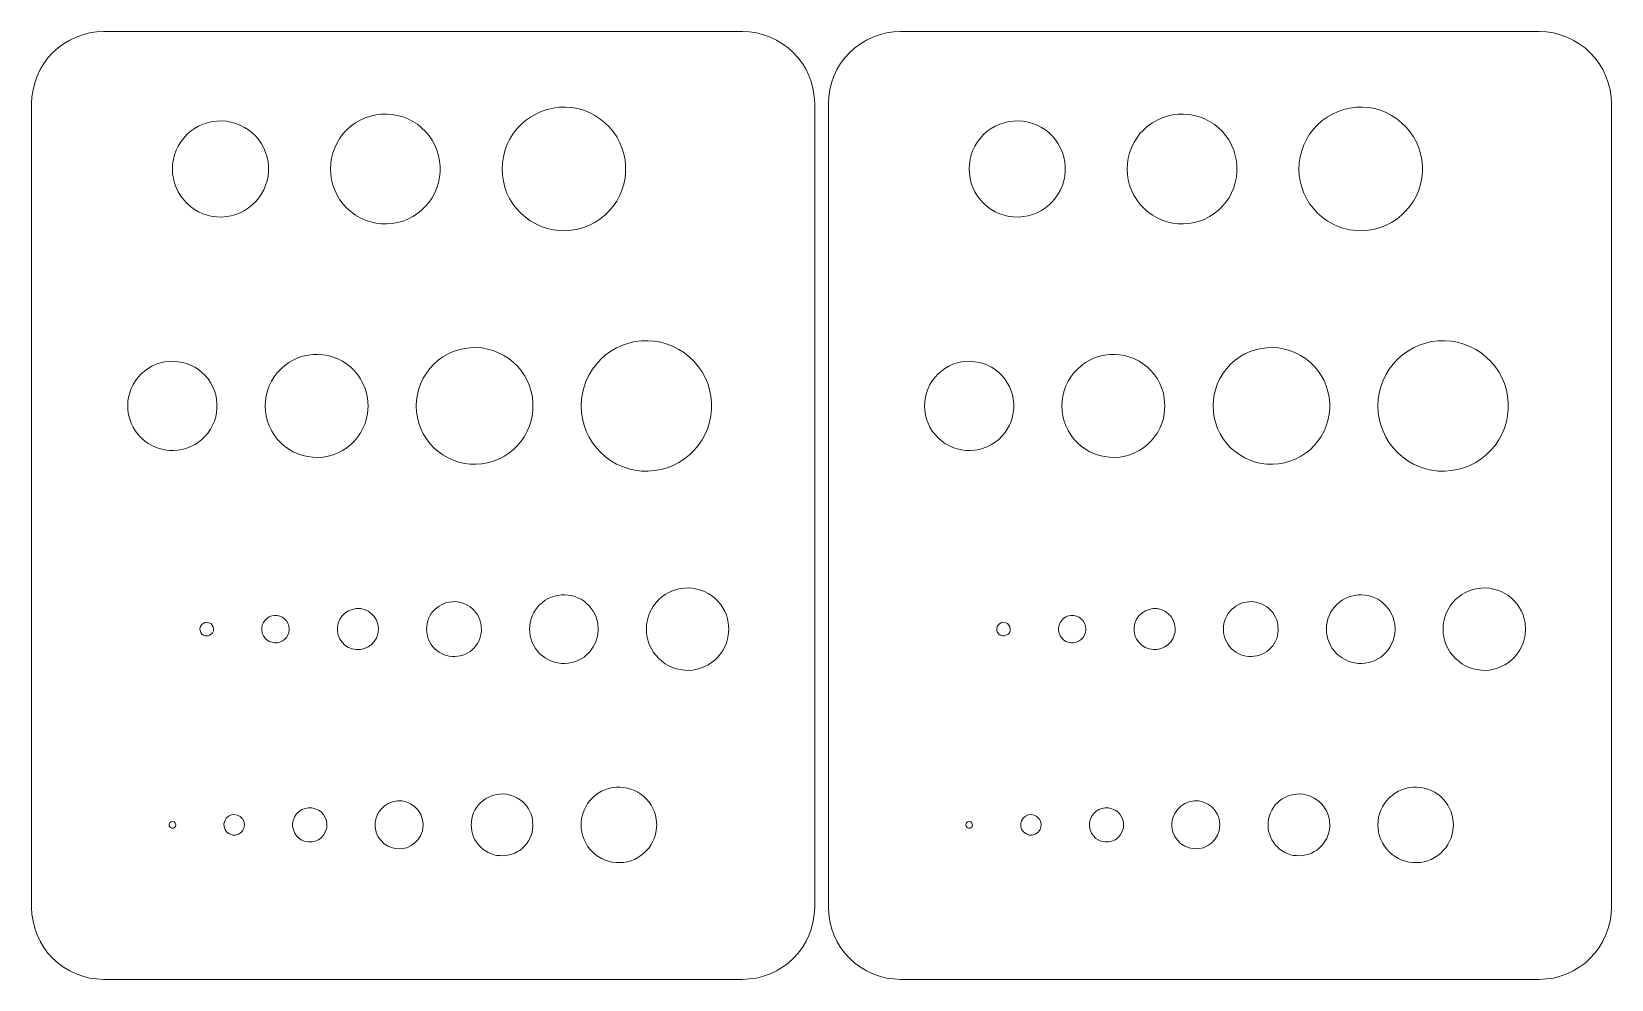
# Model space of a CAD drawing. Extents: x 1 to 348, y 1 to 70.
# Drawn here: x 58.7 to 173.7, y 0.7 to 69.7 of the extents above; entities that cross this region are included whole.
import ezdxf

# ---------------------------------------------------------------- set-up
doc = ezdxf.new("R2010")
doc.units = 0
doc.layers.get('0').update_dxf_attribs({"lineweight": 0, "true_color": 0xffffff})

msp = doc.modelspace()

# ---------------------------------------------------------------- linework, layer by layer
for points in [[(63.99, 69.71), (110.5, 69.71), (111.01, 69.69), (111.52, 69.61), (112.02, 69.48), (112.51, 69.31), (112.97, 69.09), (113.41, 68.83), (113.83, 68.52), (114.21, 68.17), (114.55, 67.79), (114.86, 67.38), (115.13, 66.94), (115.35, 66.47), (115.52, 65.98), (115.65, 65.48), (115.72, 64.97), (115.75, 64.47), (115.75, 5.95), (115.72, 5.45), (115.65, 4.94), (115.52, 4.44), (115.35, 3.95), (115.13, 3.49), (114.86, 3.04), (114.55, 2.63), (114.21, 2.25), (113.83, 1.9), (113.41, 1.59), (112.97, 1.33), (112.51, 1.11), (112.02, 0.94), (111.52, 0.81), (111.01, 0.74), (110.5, 0.71), (63.99, 0.71), (63.48, 0.74), (62.97, 0.81), (62.47, 0.94), (61.99, 1.11), (61.52, 1.33), (61.08, 1.59), (60.67, 1.9), (60.28, 2.25), (59.94, 2.63), (59.63, 3.04), (59.37, 3.49), (59.15, 3.95), (58.97, 4.44), (58.85, 4.94), (58.77, 5.45), (58.75, 5.95), (58.75, 64.47), (58.77, 64.97), (58.85, 65.48), (58.97, 65.98), (59.15, 66.47), (59.37, 66.94), (59.63, 67.38), (59.94, 67.79), (60.28, 68.17), (60.67, 68.52), (61.08, 68.83), (61.52, 69.09), (61.99, 69.31), (62.47, 69.48), (62.97, 69.61), (63.48, 69.69), (63.99, 69.71)], [(116.75, 5.95), (116.75, 64.47), (116.77, 64.97), (116.85, 65.48), (116.97, 65.98), (117.15, 66.47), (117.37, 66.94), (117.63, 67.38), (117.94, 67.79), (118.28, 68.17), (118.67, 68.52), (119.08, 68.83), (119.52, 69.09), (119.99, 69.31), (120.47, 69.48), (120.97, 69.61), (121.48, 69.69), (121.99, 69.71), (168.5, 69.71), (169.01, 69.69), (169.52, 69.61), (170.02, 69.48), (170.51, 69.31), (170.97, 69.09), (171.41, 68.83), (171.83, 68.52), (172.21, 68.17), (172.55, 67.79), (172.86, 67.38), (173.13, 66.94), (173.35, 66.47), (173.52, 65.98), (173.65, 65.48), (173.72, 64.97), (173.75, 64.47), (173.75, 5.95), (173.72, 5.45), (173.65, 4.94), (173.52, 4.44), (173.35, 3.95), (173.13, 3.49), (172.86, 3.04), (172.55, 2.63), (172.21, 2.25), (171.83, 1.9), (171.41, 1.59), (170.97, 1.33), (170.51, 1.11), (170.02, 0.94), (169.52, 0.81), (169.01, 0.74), (168.5, 0.71), (121.99, 0.71), (121.48, 0.74), (120.97, 0.81), (120.47, 0.94), (119.99, 1.11), (119.52, 1.33), (119.08, 1.59), (118.67, 1.9), (118.28, 2.25), (117.94, 2.63), (117.63, 3.04), (117.37, 3.49), (117.15, 3.95), (116.97, 4.44), (116.85, 4.94), (116.77, 5.45), (116.75, 5.95)], [(80.58, 60.5), (80.67, 60.89), (80.81, 61.26), (80.98, 61.62), (81.19, 61.96), (81.43, 62.28), (81.7, 62.57), (82, 62.84), (82.33, 63.07), (82.67, 63.27), (83.04, 63.43), (83.41, 63.56), (83.8, 63.65), (84.2, 63.7), (84.6, 63.71), (84.99, 63.68), (85.39, 63.61), (85.77, 63.5), (86.14, 63.36), (86.5, 63.17), (86.83, 62.96), (87.14, 62.71), (87.43, 62.43), (87.68, 62.13), (87.91, 61.8), (88.1, 61.45), (88.25, 61.08), (88.37, 60.7), (88.45, 60.31), (88.49, 59.91), (88.49, 59.51), (88.45, 59.11), (88.37, 58.72), (88.25, 58.34), (88.1, 57.97), (87.91, 57.62), (87.68, 57.3), (87.43, 56.99), (87.14, 56.71), (86.83, 56.46), (86.5, 56.25), (86.14, 56.06), (85.77, 55.92), (85.39, 55.81), (84.99, 55.74), (84.6, 55.71), (84.2, 55.72), (83.8, 55.77), (83.41, 55.86), (83.04, 55.99), (82.67, 56.15), (82.33, 56.35), (82, 56.58), (81.7, 56.85), (81.43, 57.14), (81.19, 57.46), (80.98, 57.8), (80.81, 58.16), (80.67, 58.53), (80.58, 58.92), (80.52, 59.31), (80.5, 59.71), (80.52, 60.11), (80.58, 60.5)], [(93, 59.71), (93.02, 60.16), (93.09, 60.6), (93.2, 61.04), (93.35, 61.46), (93.54, 61.86), (93.78, 62.25), (94.05, 62.6), (94.35, 62.93), (94.69, 63.23), (95.06, 63.49), (95.44, 63.71), (95.85, 63.9), (96.28, 64.04), (96.71, 64.14), (97.16, 64.2), (97.61, 64.21), (98.06, 64.18), (98.5, 64.1), (98.93, 63.98), (99.35, 63.81), (99.75, 63.61), (100.12, 63.36), (100.47, 63.08), (100.79, 62.77), (101.08, 62.43), (101.34, 62.06), (101.55, 61.66), (101.72, 61.25), (101.86, 60.82), (101.95, 60.38), (101.99, 59.93), (101.99, 59.49), (101.95, 59.04), (101.86, 58.6), (101.72, 58.17), (101.55, 57.76), (101.34, 57.36), (101.08, 56.99), (100.79, 56.65), (100.47, 56.34), (100.12, 56.06), (99.75, 55.81), (99.35, 55.61), (98.93, 55.44), (98.5, 55.32), (98.06, 55.25), (97.61, 55.21), (97.16, 55.22), (96.71, 55.28), (96.28, 55.38), (95.85, 55.52), (95.44, 55.71), (95.05, 55.93), (94.69, 56.19), (94.35, 56.49), (94.05, 56.82), (93.78, 57.18), (93.54, 57.56), (93.35, 57.96), (93.2, 58.38), (93.09, 58.82), (93.02, 59.26), (93, 59.71)], [(146.25, 58.34), (146.1, 57.97), (145.91, 57.62), (145.68, 57.3), (145.43, 56.99), (145.14, 56.71), (144.83, 56.46), (144.5, 56.25), (144.14, 56.06), (143.77, 55.92), (143.39, 55.81), (142.99, 55.74), (142.6, 55.71), (142.2, 55.72), (141.8, 55.77), (141.41, 55.86), (141.04, 55.99), (140.67, 56.15), (140.33, 56.35), (140, 56.58), (139.7, 56.85), (139.43, 57.14), (139.19, 57.46), (138.98, 57.8), (138.81, 58.16), (138.67, 58.53), (138.58, 58.92), (138.52, 59.31), (138.5, 59.71), (138.52, 60.11), (138.58, 60.5), (138.67, 60.89), (138.81, 61.26), (138.98, 61.62), (139.19, 61.96), (139.43, 62.28), (139.7, 62.57), (140, 62.84), (140.33, 63.07), (140.67, 63.27), (141.04, 63.43), (141.41, 63.56), (141.8, 63.65), (142.2, 63.7), (142.6, 63.71), (142.99, 63.68), (143.39, 63.61), (143.77, 63.5), (144.14, 63.36), (144.5, 63.17), (144.83, 62.96), (145.14, 62.71), (145.43, 62.43), (145.68, 62.13), (145.91, 61.8), (146.1, 61.45), (146.25, 61.08), (146.37, 60.7), (146.45, 60.31), (146.49, 59.91), (146.49, 59.51), (146.45, 59.11), (146.37, 58.72), (146.25, 58.34)], [(155.61, 55.21), (155.16, 55.22), (154.71, 55.28), (154.28, 55.38), (153.85, 55.52), (153.44, 55.71), (153.05, 55.93), (152.69, 56.19), (152.35, 56.49), (152.05, 56.82), (151.78, 57.18), (151.54, 57.56), (151.35, 57.96), (151.2, 58.38), (151.09, 58.82), (151.02, 59.26), (151, 59.71), (151.02, 60.16), (151.09, 60.6), (151.2, 61.04), (151.35, 61.46), (151.54, 61.86), (151.78, 62.25), (152.05, 62.6), (152.35, 62.93), (152.69, 63.23), (153.06, 63.49), (153.44, 63.71), (153.85, 63.9), (154.28, 64.04), (154.71, 64.14), (155.16, 64.2), (155.61, 64.21), (156.06, 64.18), (156.5, 64.1), (156.93, 63.98), (157.35, 63.81), (157.75, 63.61), (158.12, 63.36), (158.47, 63.08), (158.79, 62.77), (159.08, 62.43), (159.34, 62.06), (159.55, 61.66), (159.72, 61.25), (159.86, 60.82), (159.95, 60.38), (159.99, 59.93), (159.99, 59.49), (159.95, 59.04), (159.86, 58.6), (159.72, 58.17), (159.55, 57.76), (159.34, 57.36), (159.08, 56.99), (158.79, 56.65), (158.47, 56.34), (158.12, 56.06), (157.75, 55.81), (157.35, 55.61), (156.93, 55.44), (156.5, 55.32), (156.06, 55.25), (155.61, 55.21)], [(70.31, 62.45), (70.6, 62.65), (70.9, 62.82), (71.22, 62.97), (71.55, 63.08), (71.89, 63.16), (72.23, 63.2), (72.58, 63.21), (72.93, 63.18), (73.28, 63.12), (73.61, 63.03), (73.94, 62.9), (74.25, 62.74), (74.54, 62.55), (74.81, 62.33), (75.06, 62.09), (75.29, 61.82), (75.48, 61.54), (75.65, 61.23), (75.78, 60.91), (75.89, 60.57), (75.96, 60.23), (75.99, 59.88), (75.99, 59.54), (75.96, 59.19), (75.89, 58.85), (75.78, 58.51), (75.65, 58.19), (75.48, 57.89), (75.29, 57.6), (75.06, 57.33), (74.81, 57.09), (74.54, 56.87), (74.25, 56.68), (73.94, 56.52), (73.61, 56.39), (73.28, 56.3), (72.93, 56.24), (72.58, 56.21), (72.23, 56.22), (71.89, 56.26), (71.55, 56.34), (71.22, 56.45), (70.9, 56.6), (70.6, 56.77), (70.31, 56.97), (70.05, 57.21), (69.82, 57.46), (69.6, 57.74), (69.42, 58.04), (69.27, 58.35), (69.15, 58.68), (69.07, 59.02), (69.01, 59.36), (69, 59.71), (69.01, 60.06), (69.07, 60.4), (69.15, 60.74), (69.27, 61.07), (69.42, 61.38), (69.6, 61.68), (69.82, 61.96), (70.05, 62.22), (70.31, 62.45)], [(133.99, 59.54), (133.96, 59.19), (133.89, 58.85), (133.78, 58.51), (133.65, 58.19), (133.48, 57.89), (133.29, 57.6), (133.06, 57.33), (132.81, 57.09), (132.54, 56.87), (132.25, 56.68), (131.94, 56.52), (131.61, 56.39), (131.28, 56.3), (130.93, 56.24), (130.58, 56.21), (130.23, 56.22), (129.89, 56.26), (129.55, 56.34), (129.22, 56.45), (128.9, 56.6), (128.6, 56.77), (128.31, 56.97), (128.05, 57.21), (127.82, 57.46), (127.6, 57.74), (127.42, 58.04), (127.27, 58.35), (127.15, 58.68), (127.07, 59.02), (127.01, 59.36), (127, 59.71), (127.01, 60.06), (127.07, 60.4), (127.15, 60.74), (127.27, 61.07), (127.42, 61.38), (127.6, 61.68), (127.82, 61.96), (128.05, 62.22), (128.31, 62.45), (128.6, 62.65), (128.9, 62.82), (129.22, 62.97), (129.55, 63.08), (129.89, 63.16), (130.23, 63.2), (130.58, 63.21), (130.93, 63.18), (131.28, 63.12), (131.61, 63.03), (131.94, 62.9), (132.25, 62.74), (132.54, 62.55), (132.81, 62.33), (133.06, 62.09), (133.29, 61.82), (133.48, 61.54), (133.65, 61.23), (133.78, 60.91), (133.89, 60.57), (133.96, 60.23), (133.99, 59.88), (133.99, 59.54)], [(133.99, 59.54), (133.96, 59.19), (133.89, 58.85), (133.78, 58.51), (133.65, 58.19), (133.48, 57.89), (133.29, 57.6), (133.06, 57.33), (132.81, 57.09), (132.54, 56.87), (132.25, 56.68), (131.94, 56.52), (131.61, 56.39), (131.28, 56.3), (130.93, 56.24), (130.58, 56.21), (130.23, 56.22), (129.89, 56.26), (129.55, 56.34), (129.22, 56.45), (128.9, 56.6), (128.6, 56.77), (128.31, 56.97), (128.05, 57.21), (127.82, 57.46), (127.6, 57.74), (127.42, 58.04), (127.27, 58.35), (127.15, 58.68), (127.07, 59.02), (127.01, 59.36), (127, 59.71), (127.01, 60.06), (127.07, 60.4), (127.15, 60.74), (127.27, 61.07), (127.42, 61.38), (127.6, 61.68), (127.82, 61.96), (128.05, 62.22), (128.31, 62.45), (128.6, 62.65), (128.9, 62.82), (129.22, 62.97), (129.55, 63.08), (129.89, 63.16), (130.23, 63.2), (130.58, 63.21), (130.93, 63.18), (131.28, 63.12), (131.61, 63.03), (131.94, 62.9), (132.25, 62.74), (132.54, 62.55), (132.81, 62.33), (133.06, 62.09), (133.29, 61.82), (133.48, 61.54), (133.65, 61.23), (133.78, 60.91), (133.89, 60.57), (133.96, 60.23), (133.99, 59.88), (133.99, 59.54)], [(98.96, 43.86), (99.12, 44.31), (99.33, 44.73), (99.57, 45.14), (99.86, 45.51), (100.18, 45.86), (100.53, 46.17), (100.92, 46.45), (101.33, 46.69), (101.76, 46.88), (102.21, 47.03), (102.67, 47.14), (103.14, 47.2), (103.61, 47.21), (104.09, 47.17), (104.55, 47.09), (105.01, 46.96), (105.45, 46.79), (105.87, 46.57), (106.27, 46.32), (106.64, 46.02), (106.98, 45.69), (107.28, 45.33), (107.55, 44.94), (107.78, 44.52), (107.96, 44.08), (108.1, 43.63), (108.19, 43.17), (108.24, 42.7), (108.24, 42.22), (108.19, 41.75), (108.1, 41.29), (107.96, 40.84), (107.78, 40.4), (107.55, 39.98), (107.28, 39.59), (106.98, 39.23), (106.64, 38.9), (106.27, 38.6), (105.87, 38.35), (105.45, 38.13), (105.01, 37.96), (104.55, 37.83), (104.09, 37.75), (103.61, 37.71), (103.14, 37.72), (102.67, 37.78), (102.21, 37.89), (101.76, 38.04), (101.33, 38.23), (100.92, 38.47), (100.53, 38.75), (100.18, 39.06), (99.86, 39.41), (99.57, 39.78), (99.33, 40.19), (99.12, 40.62), (98.96, 41.06), (98.84, 41.52), (98.77, 41.99), (98.75, 42.46), (98.77, 42.93), (98.84, 43.4), (98.96, 43.86)], [(156.75, 42.46), (156.77, 42.93), (156.84, 43.4), (156.96, 43.86), (157.12, 44.31), (157.33, 44.73), (157.57, 45.14), (157.86, 45.51), (158.18, 45.86), (158.53, 46.17), (158.92, 46.45), (159.33, 46.69), (159.76, 46.88), (160.21, 47.03), (160.67, 47.14), (161.14, 47.2), (161.61, 47.21), (162.09, 47.17), (162.55, 47.09), (163.01, 46.96), (163.45, 46.79), (163.87, 46.57), (164.27, 46.32), (164.64, 46.02), (164.98, 45.69), (165.28, 45.33), (165.55, 44.94), (165.78, 44.52), (165.96, 44.08), (166.1, 43.63), (166.19, 43.17), (166.24, 42.7), (166.24, 42.22), (166.19, 41.75), (166.1, 41.29), (165.96, 40.84), (165.78, 40.4), (165.55, 39.98), (165.28, 39.59), (164.98, 39.23), (164.64, 38.9), (164.27, 38.6), (163.87, 38.35), (163.45, 38.13), (163.01, 37.96), (162.55, 37.83), (162.09, 37.75), (161.61, 37.71), (161.14, 37.72), (160.67, 37.78), (160.21, 37.89), (159.76, 38.04), (159.33, 38.23), (158.92, 38.47), (158.53, 38.75), (158.18, 39.06), (157.86, 39.41), (157.57, 39.78), (157.33, 40.19), (157.12, 40.62), (156.96, 41.06), (156.84, 41.52), (156.77, 41.99), (156.75, 42.46)], [(75.91, 41.36), (75.82, 41.72), (75.77, 42.09), (75.75, 42.46), (75.77, 42.83), (75.82, 43.2), (75.91, 43.57), (76.04, 43.92), (76.2, 44.25), (76.4, 44.57), (76.62, 44.87), (76.88, 45.14), (77.16, 45.39), (77.46, 45.61), (77.79, 45.8), (78.13, 45.95), (78.48, 46.07), (78.85, 46.15), (79.22, 46.2), (79.59, 46.21), (79.96, 46.18), (80.33, 46.12), (80.69, 46.01), (81.04, 45.88), (81.37, 45.71), (81.69, 45.5), (81.98, 45.27), (82.25, 45.01), (82.49, 44.72), (82.7, 44.42), (82.87, 44.09), (83.02, 43.74), (83.13, 43.39), (83.2, 43.02), (83.25, 42.46), (83.2, 41.9), (83.13, 41.54), (83.02, 41.18), (82.87, 40.83), (82.7, 40.51), (82.49, 40.2), (82.25, 39.91), (81.98, 39.65), (81.69, 39.42), (81.37, 39.21), (81.04, 39.04), (80.69, 38.91), (80.33, 38.8), (79.96, 38.74), (79.59, 38.71), (79.22, 38.72), (78.85, 38.77), (78.48, 38.85), (78.13, 38.97), (77.79, 39.12), (77.46, 39.31), (77.16, 39.53), (76.88, 39.78), (76.62, 40.05), (76.4, 40.35), (76.2, 40.67), (76.04, 41), (75.91, 41.36)], [(91.52, 46.68), (91.94, 46.6), (92.35, 46.49), (92.74, 46.33), (93.12, 46.14), (93.48, 45.91), (93.81, 45.65), (94.11, 45.35), (94.38, 45.03), (94.62, 44.68), (94.83, 44.3), (94.99, 43.91), (95.11, 43.51), (95.2, 43.09), (95.24, 42.67), (95.24, 42.25), (95.2, 41.83), (95.11, 41.41), (94.99, 41.01), (94.83, 40.62), (94.62, 40.24), (94.38, 39.89), (94.11, 39.57), (93.81, 39.27), (93.48, 39.01), (93.12, 38.78), (92.74, 38.59), (92.35, 38.43), (91.94, 38.32), (91.52, 38.24), (91.1, 38.21), (90.68, 38.22), (90.26, 38.28), (89.85, 38.37), (89.44, 38.5), (89.06, 38.68), (88.69, 38.89), (88.35, 39.14), (88.03, 39.42), (87.74, 39.73), (87.49, 40.07), (87.26, 40.43), (87.08, 40.81), (86.94, 41.21), (86.83, 41.62), (86.77, 42.04), (86.75, 42.46), (86.77, 42.88), (86.83, 43.3), (86.94, 43.71), (87.08, 44.11), (87.26, 44.49), (87.49, 44.85), (87.74, 45.19), (88.03, 45.5), (88.35, 45.78), (88.69, 46.03), (89.06, 46.24), (89.44, 46.42), (89.85, 46.55), (90.26, 46.65), (90.68, 46.7), (91.1, 46.71), (91.52, 46.68)], [(133.91, 41.36), (133.82, 41.72), (133.77, 42.09), (133.75, 42.46), (133.77, 42.83), (133.82, 43.2), (133.91, 43.57), (134.04, 43.92), (134.2, 44.25), (134.4, 44.57), (134.62, 44.87), (134.88, 45.14), (135.16, 45.39), (135.46, 45.61), (135.79, 45.8), (136.13, 45.95), (136.48, 46.07), (136.85, 46.15), (137.22, 46.2), (137.59, 46.21), (137.96, 46.18), (138.33, 46.12), (138.69, 46.01), (139.04, 45.88), (139.37, 45.71), (139.69, 45.5), (139.98, 45.27), (140.25, 45.01), (140.49, 44.72), (140.7, 44.42), (140.87, 44.09), (141.02, 43.74), (141.13, 43.39), (141.2, 43.02), (141.25, 42.46), (141.2, 41.9), (141.13, 41.54), (141.02, 41.18), (140.87, 40.83), (140.7, 40.51), (140.49, 40.2), (140.25, 39.91), (139.98, 39.65), (139.69, 39.42), (139.37, 39.21), (139.04, 39.04), (138.69, 38.91), (138.33, 38.8), (137.96, 38.74), (137.59, 38.71), (137.22, 38.72), (136.85, 38.77), (136.48, 38.85), (136.13, 38.97), (135.79, 39.12), (135.46, 39.31), (135.16, 39.53), (134.88, 39.78), (134.62, 40.05), (134.4, 40.35), (134.2, 40.67), (134.04, 41), (133.91, 41.36)], [(144.77, 42.04), (144.75, 42.46), (144.77, 42.88), (144.83, 43.3), (144.94, 43.71), (145.08, 44.11), (145.26, 44.49), (145.49, 44.85), (145.74, 45.19), (146.03, 45.5), (146.35, 45.78), (146.69, 46.03), (147.06, 46.24), (147.44, 46.42), (147.85, 46.55), (148.26, 46.65), (148.68, 46.7), (149.1, 46.71), (149.52, 46.68), (149.94, 46.6), (150.35, 46.49), (150.74, 46.33), (151.12, 46.14), (151.48, 45.91), (151.81, 45.65), (152.11, 45.35), (152.38, 45.03), (152.62, 44.68), (152.83, 44.3), (152.99, 43.91), (153.11, 43.51), (153.2, 43.09), (153.24, 42.67), (153.24, 42.25), (153.2, 41.83), (153.11, 41.41), (152.99, 41.01), (152.83, 40.62), (152.62, 40.24), (152.38, 39.89), (152.11, 39.57), (151.81, 39.27), (151.48, 39.01), (151.12, 38.78), (150.74, 38.59), (150.35, 38.43), (149.94, 38.32), (149.52, 38.24), (149.1, 38.21), (148.68, 38.22), (148.26, 38.28), (147.85, 38.37), (147.44, 38.5), (147.06, 38.68), (146.69, 38.89), (146.35, 39.14), (146.03, 39.42), (145.74, 39.73), (145.49, 40.07), (145.26, 40.43), (145.08, 40.81), (144.94, 41.21), (144.83, 41.62), (144.77, 42.04)], [(69.72, 39.29), (69.4, 39.24), (69.08, 39.21), (68.75, 39.22), (68.43, 39.26), (68.12, 39.33), (67.81, 39.44), (67.51, 39.57), (67.23, 39.73), (66.97, 39.92), (66.73, 40.13), (66.51, 40.37), (66.31, 40.63), (66.14, 40.91), (66, 41.2), (65.89, 41.5), (65.81, 41.82), (65.76, 42.14), (65.75, 42.46), (65.76, 42.78), (65.81, 43.1), (65.89, 43.42), (66, 43.72), (66.14, 44.01), (66.31, 44.29), (66.51, 44.55), (66.73, 44.79), (66.97, 45), (67.23, 45.19), (67.51, 45.35), (67.81, 45.49), (68.12, 45.59), (68.43, 45.66), (68.75, 45.7), (69.08, 45.71), (69.4, 45.68), (69.72, 45.63), (70.03, 45.54), (70.33, 45.42), (70.62, 45.27), (70.89, 45.1), (71.15, 44.9), (71.38, 44.67), (71.59, 44.42), (71.77, 44.15), (71.92, 43.87), (72.05, 43.57), (72.15, 43.26), (72.21, 42.94), (72.24, 42.62), (72.24, 42.3), (72.21, 41.98), (72.15, 41.66), (72.05, 41.35), (71.92, 41.05), (71.77, 40.77), (71.59, 40.5), (71.38, 40.25), (71.15, 40.02), (70.89, 39.82), (70.62, 39.65), (70.33, 39.5), (70.03, 39.38), (69.72, 39.29)], [(127.72, 39.29), (127.4, 39.24), (127.08, 39.21), (126.75, 39.22), (126.43, 39.26), (126.12, 39.33), (125.81, 39.44), (125.51, 39.57), (125.23, 39.73), (124.97, 39.92), (124.73, 40.13), (124.51, 40.37), (124.31, 40.63), (124.14, 40.91), (124, 41.2), (123.89, 41.5), (123.81, 41.82), (123.76, 42.14), (123.75, 42.46), (123.76, 42.78), (123.81, 43.1), (123.89, 43.42), (124, 43.72), (124.14, 44.01), (124.31, 44.29), (124.51, 44.55), (124.73, 44.79), (124.97, 45), (125.23, 45.19), (125.51, 45.35), (125.81, 45.49), (126.12, 45.59), (126.43, 45.66), (126.75, 45.7), (127.08, 45.71), (127.4, 45.68), (127.72, 45.63), (128.03, 45.54), (128.33, 45.42), (128.62, 45.27), (128.89, 45.1), (129.15, 44.9), (129.38, 44.67), (129.59, 44.42), (129.77, 44.15), (129.92, 43.87), (130.05, 43.57), (130.15, 43.26), (130.21, 42.94), (130.24, 42.62), (130.24, 42.3), (130.21, 41.98), (130.15, 41.66), (130.05, 41.35), (129.92, 41.05), (129.77, 40.77), (129.59, 40.5), (129.38, 40.25), (129.15, 40.02), (128.89, 39.82), (128.62, 39.65), (128.33, 39.5), (128.03, 39.38), (127.72, 39.29)], [(103.63, 27.09), (103.73, 27.38), (103.86, 27.65), (104.02, 27.9), (104.2, 28.14), (104.4, 28.36), (104.63, 28.56), (104.87, 28.73), (105.13, 28.88), (105.4, 29), (105.68, 29.1), (105.98, 29.16), (106.27, 29.2), (106.57, 29.21), (106.87, 29.19), (107.16, 29.13), (107.45, 29.05), (107.73, 28.94), (108, 28.81), (108.25, 28.65), (108.48, 28.46), (108.7, 28.25), (108.89, 28.02), (109.06, 27.77), (109.2, 27.51), (109.32, 27.24), (109.4, 26.95), (109.46, 26.66), (109.5, 26.21), (109.46, 25.76), (109.4, 25.47), (109.32, 25.18), (109.2, 24.91), (109.06, 24.65), (108.89, 24.4), (108.7, 24.17), (108.48, 23.96), (108.25, 23.77), (108, 23.61), (107.73, 23.48), (107.45, 23.37), (107.16, 23.29), (106.87, 23.23), (106.57, 23.21), (106.27, 23.22), (105.98, 23.26), (105.68, 23.32), (105.4, 23.42), (105.13, 23.54), (104.87, 23.69), (104.63, 23.87), (104.4, 24.06), (104.2, 24.28), (104.02, 24.52), (103.86, 24.78), (103.73, 25.05), (103.63, 25.33), (103.56, 25.62), (103.51, 25.91), (103.5, 26.21), (103.51, 26.51), (103.56, 26.8), (103.63, 27.09)], [(161.63, 25.33), (161.56, 25.62), (161.51, 25.91), (161.5, 26.21), (161.51, 26.51), (161.56, 26.8), (161.63, 27.09), (161.73, 27.38), (161.86, 27.65), (162.02, 27.9), (162.2, 28.14), (162.4, 28.36), (162.63, 28.56), (162.87, 28.73), (163.13, 28.88), (163.4, 29), (163.68, 29.1), (163.98, 29.16), (164.27, 29.2), (164.57, 29.21), (164.87, 29.19), (165.16, 29.13), (165.45, 29.05), (165.73, 28.94), (166, 28.81), (166.25, 28.65), (166.48, 28.46), (166.7, 28.25), (166.89, 28.02), (167.06, 27.77), (167.2, 27.51), (167.32, 27.24), (167.4, 26.95), (167.46, 26.66), (167.5, 26.21), (167.46, 25.76), (167.4, 25.47), (167.32, 25.18), (167.2, 24.91), (167.06, 24.65), (166.89, 24.4), (166.7, 24.17), (166.48, 23.96), (166.25, 23.77), (166, 23.61), (165.73, 23.48), (165.45, 23.37), (165.16, 23.29), (164.87, 23.23), (164.57, 23.21), (164.27, 23.22), (163.98, 23.26), (163.68, 23.32), (163.4, 23.42), (163.13, 23.54), (162.87, 23.69), (162.63, 23.87), (162.4, 24.06), (162.2, 24.28), (162.02, 24.52), (161.86, 24.78), (161.73, 25.05), (161.63, 25.33)], [(83.99, 26.29), (83.98, 25.98), (83.95, 25.85), (83.85, 25.56), (83.69, 25.31), (83.49, 25.09), (83.25, 24.91), (82.97, 24.79), (82.68, 24.72), (82.38, 24.72), (82.09, 24.77), (81.81, 24.88), (81.56, 25.04), (81.35, 25.25), (81.18, 25.49), (81.06, 25.77), (81.01, 26.06), (81.01, 26.36), (81.06, 26.65), (81.18, 26.93), (81.35, 27.17), (81.56, 27.38), (81.81, 27.54), (82.09, 27.65), (82.38, 27.7), (82.68, 27.7), (82.97, 27.63), (83.25, 27.51), (83.49, 27.33), (83.69, 27.12), (83.85, 26.86), (83.95, 26.58), (83.99, 26.29)], [(91.47, 26.51), (91.49, 26.1), (91.47, 25.91), (91.43, 25.72), (91.38, 25.53), (91.3, 25.34), (91.2, 25.17), (91.09, 25), (90.96, 24.85), (90.82, 24.71), (90.66, 24.59), (90.5, 24.48), (90.32, 24.39), (90.13, 24.31), (89.94, 24.26), (89.75, 24.23), (89.55, 24.21), (89.35, 24.22), (89.15, 24.24), (88.95, 24.29), (88.77, 24.35), (88.58, 24.43), (88.41, 24.53), (88.25, 24.65), (88.1, 24.78), (87.96, 24.92), (87.84, 25.08), (87.74, 25.25), (87.65, 25.43), (87.59, 25.62), (87.54, 25.81), (87.51, 26.01), (87.5, 26.21), (87.51, 26.41), (87.54, 26.61), (87.59, 26.8), (87.65, 26.99), (87.74, 27.17), (87.84, 27.34), (87.96, 27.5), (88.1, 27.64), (88.25, 27.77), (88.41, 27.89), (88.58, 27.99), (88.77, 28.07), (88.95, 28.14), (89.15, 28.18), (89.35, 28.2), (89.55, 28.21), (89.75, 28.19), (89.94, 28.16), (90.13, 28.11), (90.32, 28.03), (90.5, 27.94), (90.66, 27.83), (90.82, 27.71), (90.96, 27.57), (91.09, 27.42), (91.2, 27.25), (91.3, 27.08), (91.38, 26.89), (91.43, 26.7), (91.47, 26.51)], [(97.81, 28.69), (98.05, 28.65), (98.29, 28.58), (98.52, 28.49), (98.75, 28.38), (98.96, 28.24), (99.15, 28.08), (99.33, 27.91), (99.49, 27.72), (99.63, 27.51), (99.75, 27.29), (99.85, 27.07), (99.92, 26.83), (99.97, 26.59), (100, 26.21), (99.97, 25.83), (99.92, 25.59), (99.85, 25.36), (99.75, 25.13), (99.63, 24.91), (99.49, 24.7), (99.33, 24.51), (99.15, 24.34), (98.96, 24.18), (98.75, 24.05), (98.52, 23.93), (98.29, 23.84), (98.05, 23.77), (97.81, 23.73), (97.56, 23.71), (97.31, 23.72), (97.06, 23.75), (96.82, 23.8), (96.58, 23.88), (96.36, 23.99), (96.14, 24.11), (95.94, 24.26), (95.75, 24.42), (95.58, 24.6), (95.43, 24.8), (95.3, 25.01), (95.19, 25.24), (95.11, 25.47), (95.05, 25.72), (95.01, 25.96), (95, 26.21), (95.01, 26.46), (95.05, 26.71), (95.11, 26.95), (95.19, 27.18), (95.3, 27.41), (95.43, 27.62), (95.58, 27.82), (95.75, 28), (95.94, 28.16), (96.14, 28.31), (96.36, 28.43), (96.58, 28.54), (96.82, 28.62), (97.06, 28.67), (97.31, 28.7), (97.56, 28.71), (97.81, 28.69)], [(141.99, 26.29), (141.98, 25.98), (141.95, 25.85), (141.85, 25.56), (141.69, 25.31), (141.49, 25.09), (141.25, 24.91), (140.97, 24.79), (140.68, 24.72), (140.38, 24.72), (140.09, 24.77), (139.81, 24.88), (139.56, 25.04), (139.35, 25.25), (139.18, 25.49), (139.06, 25.77), (139.01, 26.06), (139.01, 26.36), (139.06, 26.65), (139.18, 26.93), (139.35, 27.17), (139.56, 27.38), (139.81, 27.54), (140.09, 27.65), (140.38, 27.7), (140.68, 27.7), (140.97, 27.63), (141.25, 27.51), (141.49, 27.33), (141.69, 27.12), (141.85, 26.86), (141.95, 26.58), (141.99, 26.29)], [(149.49, 26.1), (149.47, 25.91), (149.43, 25.72), (149.38, 25.53), (149.3, 25.34), (149.2, 25.17), (149.09, 25), (148.96, 24.85), (148.82, 24.71), (148.66, 24.59), (148.5, 24.48), (148.32, 24.39), (148.13, 24.31), (147.94, 24.26), (147.75, 24.23), (147.55, 24.21), (147.35, 24.22), (147.15, 24.24), (146.95, 24.29), (146.77, 24.35), (146.58, 24.43), (146.41, 24.53), (146.25, 24.65), (146.1, 24.78), (145.96, 24.92), (145.84, 25.08), (145.74, 25.25), (145.65, 25.43), (145.59, 25.62), (145.54, 25.81), (145.51, 26.01), (145.5, 26.21), (145.51, 26.41), (145.54, 26.61), (145.59, 26.8), (145.65, 26.99), (145.74, 27.17), (145.84, 27.34), (145.96, 27.5), (146.1, 27.64), (146.25, 27.77), (146.41, 27.89), (146.58, 27.99), (146.77, 28.07), (146.95, 28.14), (147.15, 28.18), (147.35, 28.2), (147.55, 28.21), (147.75, 28.19), (147.94, 28.16), (148.13, 28.11), (148.32, 28.03), (148.5, 27.94), (148.66, 27.83), (148.82, 27.71), (148.96, 27.57), (149.09, 27.42), (149.2, 27.25), (149.3, 27.08), (149.38, 26.89), (149.43, 26.7), (149.47, 26.51), (149.49, 26.1)], [(155.81, 23.73), (155.56, 23.71), (155.31, 23.72), (155.06, 23.75), (154.82, 23.8), (154.58, 23.88), (154.36, 23.99), (154.14, 24.11), (153.94, 24.26), (153.75, 24.42), (153.58, 24.6), (153.43, 24.8), (153.3, 25.01), (153.19, 25.24), (153.11, 25.47), (153.05, 25.72), (153.01, 25.96), (153, 26.21), (153.01, 26.46), (153.05, 26.71), (153.11, 26.95), (153.19, 27.18), (153.3, 27.41), (153.43, 27.62), (153.58, 27.82), (153.75, 28), (153.94, 28.16), (154.14, 28.31), (154.36, 28.43), (154.58, 28.54), (154.82, 28.62), (155.06, 28.67), (155.31, 28.7), (155.56, 28.71), (155.81, 28.69), (156.05, 28.65), (156.29, 28.58), (156.52, 28.49), (156.75, 28.38), (156.96, 28.24), (157.15, 28.08), (157.33, 27.91), (157.49, 27.72), (157.63, 27.51), (157.75, 27.29), (157.85, 27.07), (157.92, 26.83), (157.97, 26.59), (158, 26.21), (157.97, 25.83), (157.92, 25.59), (157.85, 25.36), (157.75, 25.13), (157.63, 24.91), (157.49, 24.7), (157.33, 24.51), (157.15, 24.34), (156.96, 24.18), (156.75, 24.05), (156.52, 23.93), (156.29, 23.84), (156.05, 23.77), (155.81, 23.73)], [(71.99, 26.24), (71.98, 26.09), (71.92, 25.95), (71.83, 25.84), (71.7, 25.76), (71.56, 25.72), (71.41, 25.72), (71.27, 25.77), (71.15, 25.85), (71.06, 25.97), (71.01, 26.11), (71, 26.26), (71.04, 26.4), (71.12, 26.53), (71.23, 26.63), (71.36, 26.69), (71.51, 26.71), (71.65, 26.68), (71.79, 26.61), (71.89, 26.51), (71.96, 26.38), (71.99, 26.24)], [(77.49, 26.15), (77.46, 25.96), (77.4, 25.78), (77.29, 25.61), (77.16, 25.46), (77, 25.35), (76.81, 25.26), (76.62, 25.22), (76.42, 25.21), (76.23, 25.25), (76.04, 25.32), (75.87, 25.43), (75.73, 25.57), (75.62, 25.73), (75.54, 25.92), (75.5, 26.11), (75.5, 26.31), (75.54, 26.5), (75.62, 26.69), (75.73, 26.85), (75.87, 26.99), (76.04, 27.1), (76.23, 27.17), (76.42, 27.21), (76.62, 27.2), (76.81, 27.16), (77, 27.08), (77.16, 26.96), (77.29, 26.81), (77.4, 26.64), (77.46, 26.46), (77.49, 26.15)], [(129.99, 26.24), (129.98, 26.09), (129.92, 25.95), (129.83, 25.84), (129.7, 25.76), (129.56, 25.72), (129.41, 25.72), (129.27, 25.77), (129.15, 25.85), (129.06, 25.97), (129.01, 26.11), (129, 26.26), (129.04, 26.4), (129.12, 26.53), (129.23, 26.63), (129.36, 26.69), (129.51, 26.71), (129.65, 26.68), (129.79, 26.61), (129.89, 26.51), (129.96, 26.38), (129.99, 26.24)], [(135.49, 26.15), (135.46, 25.96), (135.4, 25.78), (135.29, 25.61), (135.16, 25.46), (135, 25.35), (134.81, 25.26), (134.62, 25.22), (134.42, 25.21), (134.23, 25.25), (134.04, 25.32), (133.87, 25.43), (133.73, 25.57), (133.62, 25.73), (133.54, 25.92), (133.5, 26.11), (133.5, 26.31), (133.54, 26.5), (133.62, 26.69), (133.73, 26.85), (133.87, 26.99), (134.04, 27.1), (134.23, 27.17), (134.42, 27.21), (134.62, 27.2), (134.81, 27.16), (135, 27.08), (135.16, 26.96), (135.29, 26.81), (135.4, 26.64), (135.46, 26.46), (135.49, 26.15)], [(90.75, 11.96), (90.76, 12.18), (90.79, 12.41), (90.85, 12.62), (90.92, 12.83), (91.02, 13.04), (91.14, 13.23), (91.27, 13.41), (91.43, 13.57), (91.59, 13.72), (91.78, 13.85), (91.97, 13.96), (92.17, 14.05), (92.39, 14.13), (92.61, 14.18), (92.83, 14.2), (93.05, 14.21), (93.28, 14.19), (93.5, 14.15), (93.71, 14.09), (93.92, 14.01), (94.12, 13.91), (94.31, 13.79), (94.48, 13.65), (94.65, 13.49), (94.79, 13.32), (94.92, 13.13), (95.02, 12.94), (95.11, 12.73), (95.18, 12.52), (95.22, 12.3), (95.24, 11.84), (95.22, 11.63), (95.18, 11.41), (95.11, 11.19), (95.02, 10.98), (94.92, 10.79), (94.79, 10.6), (94.65, 10.43), (94.48, 10.27), (94.31, 10.13), (94.12, 10.01), (93.92, 9.91), (93.71, 9.83), (93.5, 9.77), (93.28, 9.73), (93.05, 9.71), (92.83, 9.72), (92.61, 9.74), (92.39, 9.79), (92.17, 9.87), (91.97, 9.96), (91.78, 10.07), (91.59, 10.2), (91.43, 10.35), (91.27, 10.51), (91.14, 10.69), (91.02, 10.88), (90.92, 11.09), (90.85, 11.3), (90.79, 11.51), (90.76, 11.74), (90.75, 11.96)], [(98.75, 11.96), (98.76, 12.23), (98.8, 12.51), (98.87, 12.77), (98.96, 13.03), (99.08, 13.28), (99.22, 13.51), (99.39, 13.73), (99.58, 13.93), (99.78, 14.11), (100, 14.27), (100.24, 14.41), (100.49, 14.52), (100.75, 14.61), (101.02, 14.67), (101.29, 14.7), (101.56, 14.71), (101.84, 14.69), (102.11, 14.64), (102.37, 14.57), (102.63, 14.47), (102.87, 14.34), (103.1, 14.19), (103.32, 14.02), (103.51, 13.83), (103.69, 13.62), (103.84, 13.39), (103.97, 13.15), (104.08, 12.9), (104.16, 12.64), (104.21, 12.37), (104.25, 11.96), (104.21, 11.55), (104.16, 11.28), (104.08, 11.02), (103.97, 10.77), (103.84, 10.53), (103.69, 10.3), (103.51, 10.09), (103.32, 9.9), (103.1, 9.73), (102.87, 9.58), (102.63, 9.45), (102.37, 9.35), (102.11, 9.28), (101.84, 9.23), (101.56, 9.21), (101.29, 9.22), (101.02, 9.25), (100.75, 9.31), (100.49, 9.4), (100.24, 9.51), (100, 9.65), (99.78, 9.81), (99.58, 9.99), (99.39, 10.19), (99.22, 10.41), (99.08, 10.65), (98.96, 10.89), (98.87, 11.15), (98.8, 11.42), (98.76, 11.69), (98.75, 11.96)], [(98.75, 11.96), (98.76, 12.23), (98.8, 12.51), (98.87, 12.77), (98.96, 13.03), (99.08, 13.28), (99.22, 13.51), (99.39, 13.73), (99.58, 13.93), (99.78, 14.11), (100, 14.27), (100.24, 14.41), (100.49, 14.52), (100.75, 14.61), (101.02, 14.67), (101.29, 14.7), (101.56, 14.71), (101.84, 14.69), (102.11, 14.64), (102.37, 14.57), (102.63, 14.47), (102.87, 14.34), (103.1, 14.19), (103.32, 14.02), (103.51, 13.83), (103.69, 13.62), (103.84, 13.39), (103.97, 13.15), (104.08, 12.9), (104.16, 12.64), (104.21, 12.37), (104.25, 11.96), (104.21, 11.55), (104.16, 11.28), (104.08, 11.02), (103.97, 10.77), (103.84, 10.53), (103.69, 10.3), (103.51, 10.09), (103.32, 9.9), (103.1, 9.73), (102.87, 9.58), (102.63, 9.45), (102.37, 9.35), (102.11, 9.28), (101.84, 9.23), (101.56, 9.21), (101.29, 9.22), (101.02, 9.25), (100.75, 9.31), (100.49, 9.4), (100.24, 9.51), (100, 9.65), (99.78, 9.81), (99.58, 9.99), (99.39, 10.19), (99.22, 10.41), (99.08, 10.65), (98.96, 10.89), (98.87, 11.15), (98.8, 11.42), (98.76, 11.69), (98.75, 11.96)], [(148.75, 11.96), (148.76, 12.18), (148.79, 12.41), (148.85, 12.62), (148.92, 12.83), (149.02, 13.04), (149.14, 13.23), (149.27, 13.41), (149.43, 13.57), (149.59, 13.72), (149.78, 13.85), (149.97, 13.96), (150.17, 14.05), (150.39, 14.13), (150.61, 14.18), (150.83, 14.2), (151.05, 14.21), (151.28, 14.19), (151.5, 14.15), (151.71, 14.09), (151.92, 14.01), (152.12, 13.91), (152.31, 13.79), (152.48, 13.65), (152.65, 13.49), (152.79, 13.32), (152.92, 13.13), (153.02, 12.94), (153.11, 12.73), (153.18, 12.52), (153.22, 12.3), (153.24, 11.84), (153.22, 11.63), (153.18, 11.41), (153.11, 11.19), (153.02, 10.98), (152.92, 10.79), (152.79, 10.6), (152.65, 10.43), (152.48, 10.27), (152.31, 10.13), (152.12, 10.01), (151.92, 9.91), (151.71, 9.83), (151.5, 9.77), (151.28, 9.73), (151.05, 9.71), (150.83, 9.72), (150.61, 9.74), (150.39, 9.79), (150.17, 9.87), (149.97, 9.96), (149.78, 10.07), (149.59, 10.2), (149.43, 10.35), (149.27, 10.51), (149.14, 10.69), (149.02, 10.88), (148.92, 11.09), (148.85, 11.3), (148.79, 11.51), (148.76, 11.74), (148.75, 11.96)], [(156.75, 11.96), (156.76, 12.23), (156.8, 12.51), (156.87, 12.77), (156.96, 13.03), (157.08, 13.28), (157.22, 13.51), (157.39, 13.73), (157.58, 13.93), (157.78, 14.11), (158, 14.27), (158.24, 14.41), (158.49, 14.52), (158.75, 14.61), (159.02, 14.67), (159.29, 14.7), (159.56, 14.71), (159.84, 14.69), (160.11, 14.64), (160.37, 14.57), (160.63, 14.47), (160.87, 14.34), (161.1, 14.19), (161.32, 14.02), (161.51, 13.83), (161.69, 13.62), (161.84, 13.39), (161.97, 13.15), (162.08, 12.9), (162.16, 12.64), (162.21, 12.37), (162.25, 11.96), (162.21, 11.55), (162.16, 11.28), (162.08, 11.02), (161.97, 10.77), (161.84, 10.53), (161.69, 10.3), (161.51, 10.09), (161.32, 9.9), (161.1, 9.73), (160.87, 9.58), (160.63, 9.45), (160.37, 9.35), (160.11, 9.28), (159.84, 9.23), (159.56, 9.21), (159.29, 9.22), (159.02, 9.25), (158.75, 9.31), (158.49, 9.4), (158.24, 9.51), (158, 9.65), (157.78, 9.81), (157.58, 9.99), (157.39, 10.19), (157.22, 10.41), (157.08, 10.65), (156.96, 10.89), (156.87, 11.15), (156.8, 11.42), (156.76, 11.69), (156.75, 11.96)], [(74.2, 12.22), (74.24, 12), (74.22, 11.78), (74.13, 11.57), (73.99, 11.4), (73.8, 11.28), (73.59, 11.22), (73.37, 11.22), (73.16, 11.3), (72.97, 11.43), (72.84, 11.6), (72.76, 11.81), (72.75, 12.03), (72.81, 12.25), (72.92, 12.44), (73.09, 12.59), (73.29, 12.68), (73.51, 12.71), (73.73, 12.67), (73.93, 12.57), (74.09, 12.41), (74.2, 12.22)], [(78.9, 13.21), (79.15, 13.2), (79.39, 13.14), (79.62, 13.04), (79.82, 12.9), (79.99, 12.71), (80.12, 12.5), (80.21, 12.27), (80.24, 12.02), (80.23, 11.77), (80.21, 11.66), (80.12, 11.42), (79.99, 11.21), (79.82, 11.02), (79.62, 10.88), (79.39, 10.78), (79.15, 10.72), (78.9, 10.72), (78.66, 10.76), (78.43, 10.85), (78.22, 10.98), (78.04, 11.16), (77.9, 11.36), (77.8, 11.59), (77.75, 11.84), (77.75, 12.08), (77.8, 12.33), (77.9, 12.56), (78.04, 12.76), (78.22, 12.94), (78.43, 13.07), (78.66, 13.16), (78.9, 13.21)], [(83.76, 12.13), (83.83, 12.48), (83.96, 12.8), (84.16, 13.08), (84.41, 13.33), (84.7, 13.52), (85.02, 13.64), (85.37, 13.7), (85.71, 13.7), (86.05, 13.62), (86.37, 13.47), (86.65, 13.27), (86.89, 13.02), (87.08, 12.71), (87.14, 12.56), (87.23, 12.22), (87.25, 11.97), (87.19, 11.53), (87.07, 11.2), (86.89, 10.9), (86.65, 10.65), (86.37, 10.45), (86.05, 10.3), (85.71, 10.23), (85.37, 10.22), (85.02, 10.28), (84.7, 10.4), (84.41, 10.59), (84.16, 10.84), (83.96, 11.12), (83.83, 11.44), (83.76, 11.79), (83.76, 12.13)], [(130.75, 12.03), (130.81, 12.25), (130.92, 12.44), (131.09, 12.59), (131.29, 12.68), (131.51, 12.71), (131.73, 12.67), (131.93, 12.57), (132.09, 12.41), (132.2, 12.22), (132.24, 12), (132.22, 11.78), (132.13, 11.57), (131.99, 11.4), (131.8, 11.28), (131.59, 11.22), (131.37, 11.22), (131.16, 11.3), (130.97, 11.43), (130.84, 11.6), (130.76, 11.81), (130.75, 12.03)], [(135.75, 12.08), (135.8, 12.33), (135.9, 12.56), (136.04, 12.76), (136.22, 12.94), (136.43, 13.07), (136.66, 13.16), (136.9, 13.21), (137.15, 13.2), (137.39, 13.14), (137.62, 13.04), (137.82, 12.9), (137.99, 12.71), (138.12, 12.5), (138.21, 12.27), (138.24, 12.02), (138.23, 11.77), (138.21, 11.66), (138.12, 11.42), (137.99, 11.21), (137.82, 11.02), (137.62, 10.88), (137.39, 10.78), (137.15, 10.72), (136.9, 10.72), (136.66, 10.76), (136.43, 10.85), (136.22, 10.98), (136.04, 11.16), (135.9, 11.36), (135.8, 11.59), (135.75, 11.84), (135.75, 12.08)], [(141.76, 12.13), (141.83, 12.48), (141.96, 12.8), (142.16, 13.08), (142.41, 13.33), (142.7, 13.52), (143.02, 13.64), (143.37, 13.7), (143.71, 13.7), (144.05, 13.62), (144.37, 13.47), (144.65, 13.27), (144.89, 13.02), (145.08, 12.71), (145.14, 12.56), (145.23, 12.22), (145.25, 11.97), (145.19, 11.53), (145.07, 11.2), (144.89, 10.9), (144.65, 10.65), (144.37, 10.45), (144.05, 10.3), (143.71, 10.23), (143.37, 10.22), (143.02, 10.28), (142.7, 10.4), (142.41, 10.59), (142.16, 10.84), (141.96, 11.12), (141.83, 11.44), (141.76, 11.79), (141.76, 12.13)], [(69.24, 11.97), (69.21, 11.84), (69.18, 11.8), (69.07, 11.73), (68.95, 11.72), (68.85, 11.77), (68.77, 11.87), (68.76, 11.98), (68.8, 12.1), (68.89, 12.18), (69, 12.2), (69.12, 12.17), (69.2, 12.09), (69.24, 11.97)], [(126.77, 11.87), (126.76, 11.98), (126.8, 12.1), (126.89, 12.18), (127, 12.2), (127.12, 12.17), (127.2, 12.09), (127.24, 11.97), (127.21, 11.84), (127.18, 11.8), (127.07, 11.73), (126.95, 11.72), (126.85, 11.77), (126.77, 11.87)]]:
    msp.add_lwpolyline(points)

doc.saveas('drawing.dxf')
